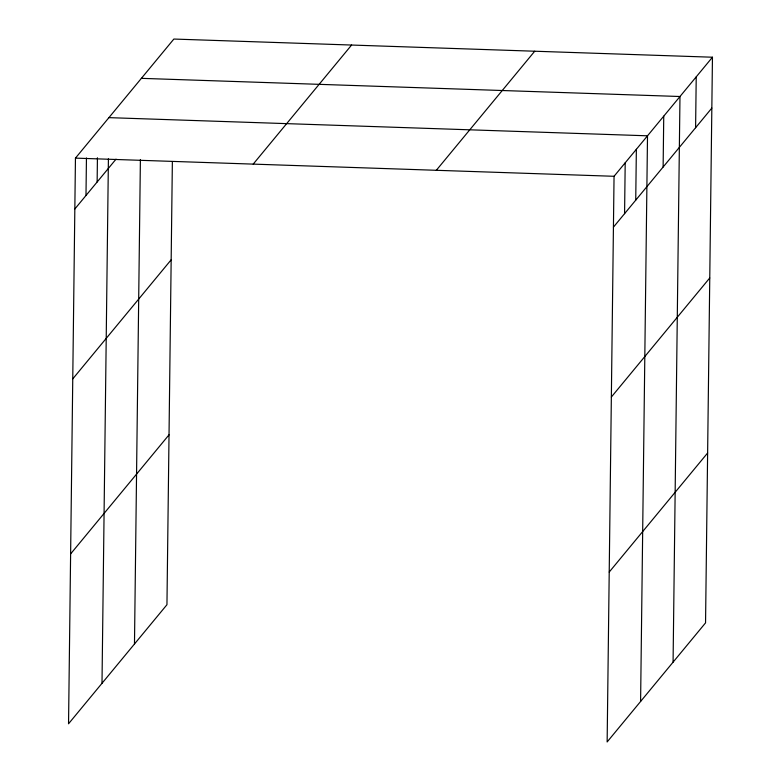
<?xml version="1.0" encoding="UTF-8"?>
<svg xmlns="http://www.w3.org/2000/svg" width="781" height="781" viewBox="0 0 781 781"><rect width="100%" height="100%" fill="white"/><g stroke="black" fill="none" stroke-linecap="round" stroke-linejoin="round"><path stroke-width="1.17" d="M712.457 57.218L614.051 176.291L607.14 741.95L705.546 622.877L712.457 57.218L173.86 39.05L75.454 158.123L68.543 723.782L166.949 604.709L172.367 161.511M85.988 195.494L86.447 157.957M97.137 182.002L97.43 157.782M101.999 683.297L108.413 158.816M134.478 644.003L140.395 159.549M624.575 213.662L625.2 162.799M635.734 200.17L636.359 149.308M640.596 701.465L647.508 135.806L108.91 117.638M663.128 167.027L663.743 116.164M673.076 662.171L679.978 96.512L141.39 78.344M695.598 127.723L696.222 76.86M74.83 208.986L116.027 159.148M72.76 378.873L171.166 259.79M253.19 164.127L351.596 45.044M70.622 553.905L169.028 434.822M436.315 170.297L534.721 51.224M613.427 227.154L711.833 108.081M611.347 397.041L709.763 277.958M609.209 572.073L707.625 452.99M75.454 158.123L614.051 176.291"/></g></svg>
